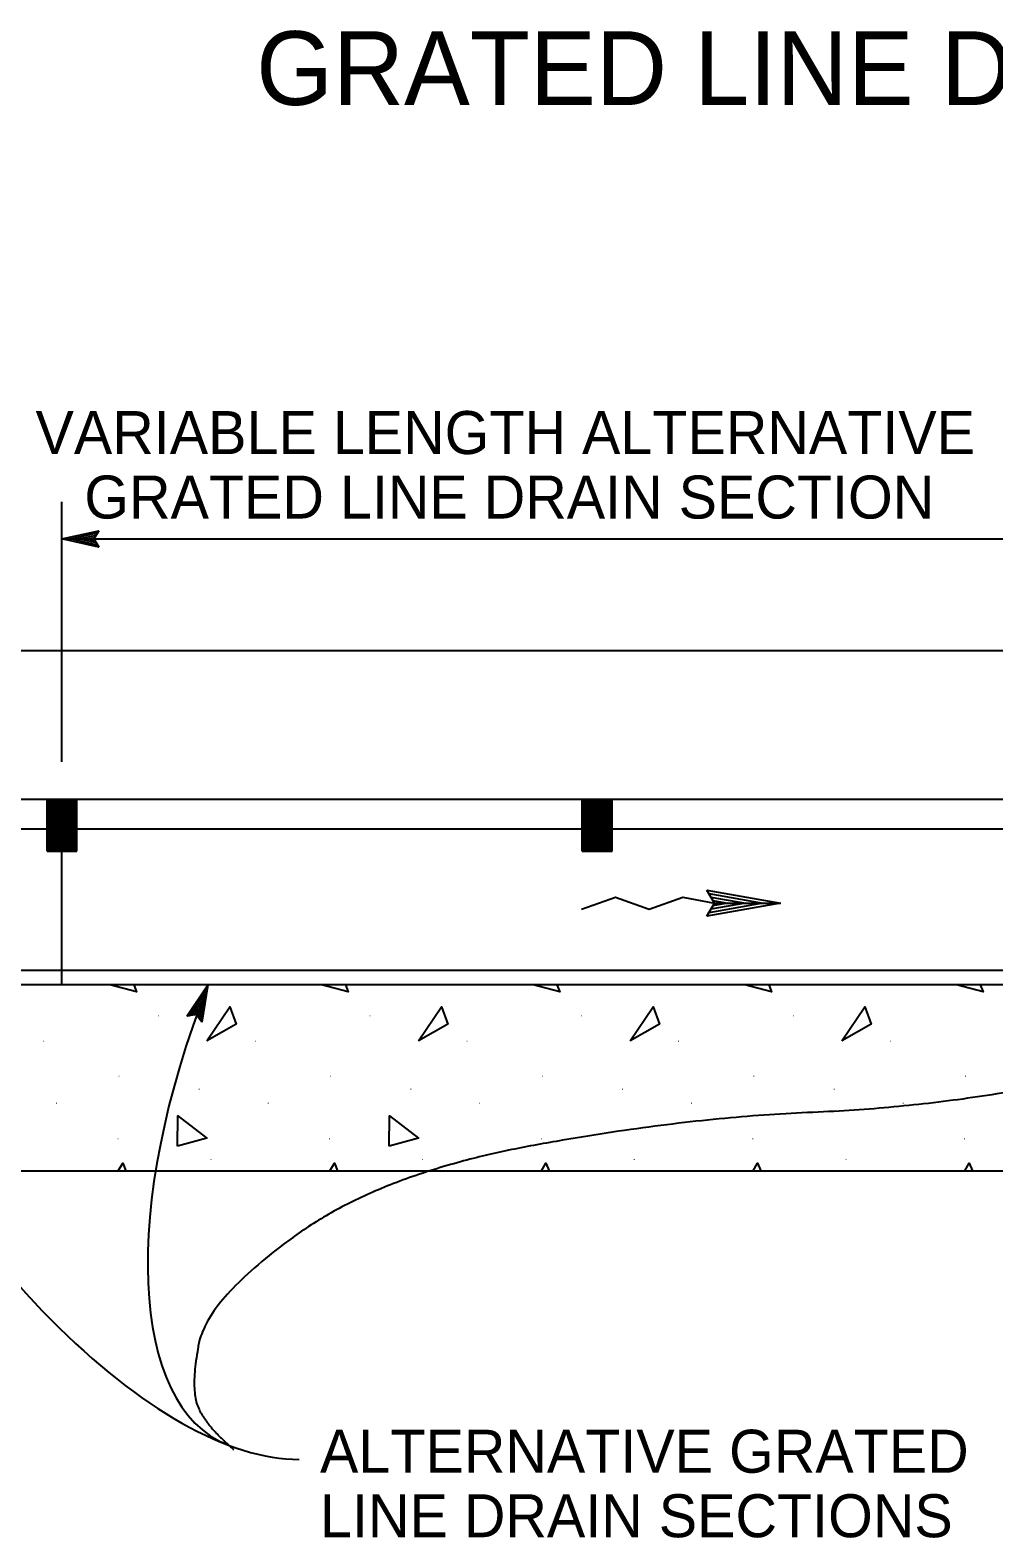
# Model space of a CAD drawing. Extents: x -893 to 867, y -474 to 712.
# Drawn here: x -362.2 to -205.3, y 155.3 to 400.8 of the extents above; entities that cross this region are included whole.
import ezdxf

# ---------------------------------------------------------------- set-up
doc = ezdxf.new("R2010")
doc.units = 0
for name, color, linetype in [('36 Drainage', 7, 'Continuous'), ('56 Stage 3 Anno', 7, 'Continuous'), ('57 Undefined', 7, 'Continuous'), ('60 Nongeo Data', 7, 'Continuous')]:
    doc.layers.add(name, color=color, linetype=linetype)

msp = doc.modelspace()

# ---------------------------------------------------------------- linework, layer by layer
at = {"layer": '36 Drainage'}
for points in [[(-345.3, 245.34), (-344.83, 244.2), (-349.19, 245.34)], [(-310.85, 245.34), (-310.38, 244.2), (-314.73, 245.34)], [(-276.4, 245.34), (-275.93, 244.2), (-280.28, 245.34)], [(-241.94, 245.34), (-241.48, 244.2), (-245.83, 245.34)], [(-207.49, 245.34), (-207.02, 244.2), (-211.38, 245.34)], [(-347.81, 215.09), (-347.09, 216.32), (-346.59, 215.09)], [(-313.36, 215.09), (-312.64, 216.32), (-312.14, 215.09)], [(-278.91, 215.09), (-278.19, 216.32), (-277.69, 215.09)], [(-244.46, 215.09), (-243.74, 216.32), (-243.23, 215.09)], [(-210.01, 215.09), (-209.29, 216.32), (-208.78, 215.09)]]:
    msp.add_lwpolyline(points, dxfattribs=at)
for points in [[(-333.4, 236.23), (-329.63, 241.76), (-328.63, 238.99)], [(-298.95, 236.23), (-295.18, 241.76), (-294.18, 238.99)], [(-264.5, 236.23), (-260.73, 241.76), (-259.73, 238.99)], [(-230.05, 236.23), (-226.28, 241.76), (-225.27, 238.99)], [(-338.16, 219.09), (-338.12, 224.04), (-333.4, 220.39)], [(-303.71, 219.09), (-303.67, 224.04), (-298.95, 220.39)]]:
    msp.add_lwpolyline(points, close=True, dxfattribs=at)
at = {"layer": '56 Stage 3 Anno'}
for p, q in [((-356.98, 281.65), (-356.98, 324)), ((-356.98, 317.95), (-350.98, 319.28)), ((-350.98, 319.28), (-351.78, 317.95)), ((-350.98, 319.28), (-350.98, 319.28)), ((-356.98, 317.95), (-182.74, 317.95)), ((-350.98, 316.61), (-356.98, 317.95)), ((-356.98, 317.95), (-356.98, 317.95)), ((-351.2, 316.96), (-355.6, 317.95)), ((-355.59, 317.95), (-351.21, 318.92)), ((-354.22, 317.95), (-351.39, 318.57)), ((-351.43, 317.32), (-354.22, 317.95)), ((-352.84, 317.95), (-351.63, 318.21)), ((-351.61, 317.67), (-352.84, 317.95)), ((-351.78, 317.95), (-350.98, 316.61)), ((-350.98, 316.61), (-350.98, 316.61)), ((-336.67, 240.26), (-333.21, 245.34)), ((-336.26, 240.33), (-333.72, 244.06)), ((-333.72, 244.05), (-334.43, 239.63)), ((-333.21, 245.34), (-334.19, 239.28)), ((-333.21, 245.34), (-333.21, 245.34)), ((-335.84, 240.41), (-334.23, 242.78)), ((-335.45, 240.45), (-334.74, 241.49)), ((-334.74, 241.49), (-334.94, 240.27)), ((-334.23, 242.78), (-334.69, 239.92)), ((-335.13, 240.51), (-336.67, 240.26)), ((-336.67, 240.26), (-336.67, 240.26)), ((-334.19, 239.28), (-335.13, 240.51)), ((-334.19, 239.28), (-334.19, 239.28))]:
    msp.add_line(p, q, dxfattribs=at)
for centre, major_axis, ratio, start_param, end_param in [((-351.33, 241.53), (-42.57, 70.91), 0.446947, 1.25664, 2.881263), ((-300.91, 237.99), (29.69, 67.26), 0.443916, 1.65682, 3.161466)]:
    msp.add_ellipse(centre, major_axis=major_axis, ratio=ratio, start_param=start_param, end_param=end_param, dxfattribs=at)
msp.add_open_spline([(-164.65, 245.34), (-176.93, 233.01), (-215.01, 225.4), (-255.7, 223.73), (-304.95, 214.69), (-333.27, 194.22), (-336.13, 179.71), (-333.51, 173.52), (-328.99, 169.71)], degree=2, dxfattribs=at)
at = {"layer": '60 Nongeo Data'}
for p, q in [((-788.96, 299.8), (-123.43, 299.8)), ((-788.96, 275.6), (-123.43, 275.6)), ((-359.4, 267.12), (-359.4, 275.6)), ((-359.28, 267.12), (-359.28, 275.6)), ((-359.16, 267.12), (-359.16, 275.6)), ((-359.04, 267.12), (-359.04, 275.6)), ((-358.92, 267.12), (-358.92, 275.6)), ((-358.79, 267.12), (-358.79, 275.6)), ((-358.67, 267.12), (-358.67, 275.6)), ((-358.55, 267.12), (-358.55, 275.6)), ((-358.43, 267.12), (-358.43, 275.6)), ((-358.31, 267.12), (-358.31, 275.6)), ((-358.19, 267.12), (-358.19, 275.6)), ((-358.07, 267.12), (-358.07, 275.6)), ((-357.95, 267.12), (-357.95, 275.6)), ((-357.83, 267.12), (-357.83, 275.6)), ((-357.71, 267.12), (-357.71, 275.6)), ((-357.58, 267.12), (-357.58, 275.6)), ((-357.46, 267.12), (-357.46, 275.6)), ((-357.34, 267.12), (-357.34, 275.6)), ((-357.22, 267.12), (-357.22, 275.6)), ((-357.1, 267.12), (-357.1, 275.6)), ((-356.98, 245.34), (-356.98, 275.6)), ((-356.98, 267.12), (-356.98, 275.6)), ((-356.86, 267.12), (-356.86, 275.6)), ((-356.74, 267.12), (-356.74, 275.6)), ((-356.62, 267.12), (-356.62, 275.6)), ((-356.5, 267.12), (-356.5, 275.6)), ((-356.37, 267.12), (-356.37, 275.6)), ((-356.25, 267.12), (-356.25, 275.6)), ((-356.13, 267.12), (-356.13, 275.6)), ((-356.01, 267.12), (-356.01, 275.6)), ((-355.89, 267.12), (-355.89, 275.6)), ((-355.77, 267.12), (-355.77, 275.6)), ((-355.65, 267.12), (-355.65, 275.6)), ((-355.53, 267.12), (-355.53, 275.6)), ((-355.41, 267.12), (-355.41, 275.6)), ((-355.29, 267.12), (-355.29, 275.6)), ((-355.16, 267.12), (-355.16, 275.6)), ((-355.04, 267.12), (-355.04, 275.6)), ((-354.92, 267.12), (-354.92, 275.6)), ((-354.8, 267.12), (-354.8, 275.6)), ((-354.68, 267.12), (-354.68, 275.6)), ((-354.56, 267.12), (-354.56, 275.6)), ((-272.28, 267.12), (-272.28, 275.6)), ((-272.16, 267.12), (-272.16, 275.6)), ((-272.04, 267.12), (-272.04, 275.6)), ((-271.92, 267.12), (-271.92, 275.6)), ((-271.79, 267.12), (-271.79, 275.6)), ((-271.67, 267.12), (-271.67, 275.6)), ((-271.55, 267.12), (-271.55, 275.6)), ((-271.43, 267.12), (-271.43, 275.6)), ((-271.31, 267.12), (-271.31, 275.6)), ((-271.19, 267.12), (-271.19, 275.6)), ((-271.07, 267.12), (-271.07, 275.6)), ((-270.95, 267.12), (-270.95, 275.6)), ((-270.83, 267.12), (-270.83, 275.6)), ((-270.71, 267.12), (-270.71, 275.6)), ((-270.58, 267.12), (-270.58, 275.6)), ((-270.46, 267.12), (-270.46, 275.6)), ((-270.34, 267.12), (-270.34, 275.6)), ((-270.22, 267.12), (-270.22, 275.6)), ((-270.1, 267.12), (-270.1, 275.6)), ((-269.98, 267.12), (-269.98, 275.6)), ((-269.86, 267.12), (-269.86, 275.6)), ((-269.74, 267.12), (-269.74, 275.6)), ((-269.62, 267.12), (-269.62, 275.6)), ((-269.5, 267.12), (-269.5, 275.6)), ((-269.38, 267.12), (-269.38, 275.6)), ((-269.25, 267.12), (-269.25, 275.6)), ((-269.13, 267.12), (-269.13, 275.6)), ((-269.01, 267.12), (-269.01, 275.6)), ((-268.89, 267.12), (-268.89, 275.6)), ((-268.77, 267.12), (-268.77, 275.6)), ((-268.65, 267.12), (-268.65, 275.6)), ((-268.53, 267.12), (-268.53, 275.6)), ((-268.41, 267.12), (-268.41, 275.6)), ((-268.28, 267.12), (-268.28, 275.6)), ((-268.16, 267.12), (-268.16, 275.6)), ((-268.04, 267.12), (-268.04, 275.6)), ((-267.92, 267.12), (-267.92, 275.6)), ((-267.8, 267.12), (-267.8, 275.6)), ((-267.68, 267.12), (-267.68, 275.6)), ((-267.56, 267.12), (-267.56, 275.6)), ((-267.44, 267.12), (-267.44, 275.6)), ((-704.51, 270.76), (-123.43, 270.76)), ((-359.4, 267.12), (-354.56, 267.12)), ((-272.28, 267.12), (-267.44, 267.12)), ((-252.01, 260.78), (-240, 258.66)), ((-250.78, 258.66), (-252.01, 260.78)), ((-251.68, 260.22), (-242.87, 258.66)), ((-240, 258.66), (-252.01, 256.54)), ((-252.01, 256.54), (-250.78, 258.66)), ((-242.87, 258.66), (-251.68, 257.1)), ((-251.35, 259.65), (-245.72, 258.66)), ((-245.72, 258.66), (-251.35, 257.67)), ((-251.02, 259.08), (-248.64, 258.66)), ((-248.64, 258.66), (-251.02, 258.24)), ((-704.51, 247.76), (-123.43, 247.76)), ((-123.43, 245.34), (-705.46, 245.34)), ((-728.46, 215.09), (-123.43, 215.09))]:
    msp.add_line(p, q, dxfattribs=at)
msp.add_lwpolyline([(-272.4, 257.67), (-266.9, 259.65), (-261.4, 257.67), (-255.9, 259.65), (-250.78, 258.66), (-240, 258.66)], dxfattribs=at)

# ---------------------------------------------------------------- texts
at = {"layer": '36 Drainage'}
for p in [(-341.48, 240.24), (-307.03, 240.24), (-272.58, 240.24), (-238.13, 240.24), (-360.15, 236.1), (-325.7, 236.1), (-291.25, 236.1), (-256.8, 236.1), (-222.34, 236.1), (-347.89, 230.42), (-334.83, 228.31), (-313.44, 230.42), (-300.38, 228.31), (-278.99, 230.42), (-265.93, 228.31), (-244.54, 230.42), (-231.48, 228.31), (-210.09, 230.42), (-358.06, 226.03), (-323.61, 226.03), (-289.16, 226.03), (-254.7, 226.03), (-220.25, 226.03), (-348.06, 220.2), (-313.61, 220.2), (-279.15, 220.2), (-244.7, 220.2), (-210.25, 220.2), (-332.92, 216.84), (-298.47, 216.84), (-264.02, 216.84), (-229.56, 216.84)]:
    msp.add_text('.', height=1.02, dxfattribs=at).set_placement(p)
at = {"layer": '57 Undefined'}
for s, height, p in [('GRATED LINE DRAIN PLAN', 12, (-325.36, 388.6)), ('VARIABLE LENGTH ALTERNATIVE', 7, (-361.28, 331.77)), ('GRATED LINE DRAIN SECTION', 7, (-353.34, 321.27)), ('ALTERNATIVE GRATED', 7, (-314.97, 165.94)), ('LINE DRAIN SECTIONS', 7, (-314.97, 155.44))]:
    msp.add_text(s, height=height, dxfattribs=at).set_placement(p)

doc.saveas('drawing.dxf')
